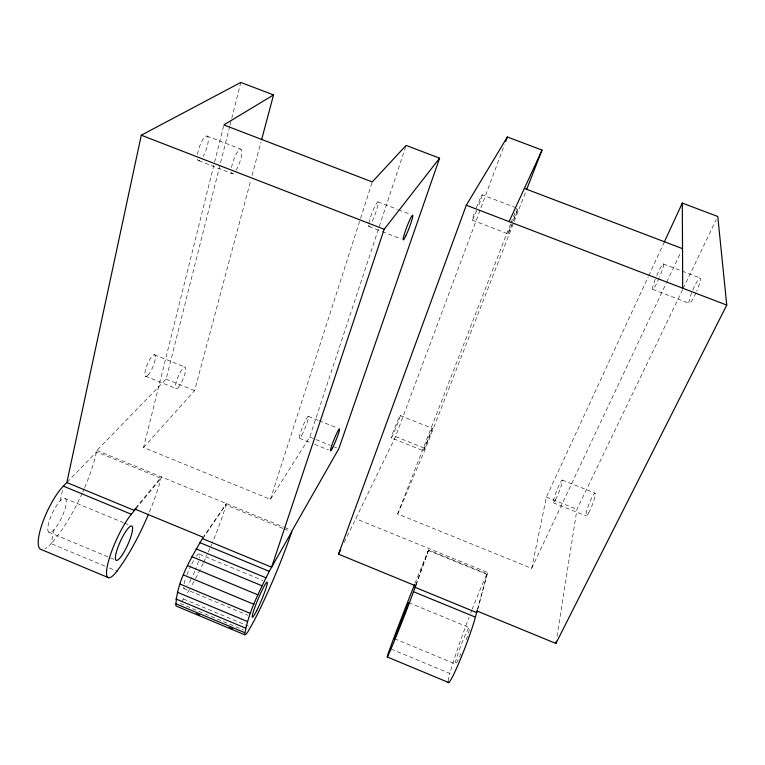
<?xml version="1.0" encoding="UTF-8"?>
<svg xmlns="http://www.w3.org/2000/svg" width="765" height="765" viewBox="0 0 765 765"><rect width="100%" height="100%" fill="white"/><g stroke="black" fill="none" stroke-linecap="round" stroke-linejoin="round"><path stroke-width="0.57" stroke-dasharray="3.83 2.87" d="M400.2 415.548L432.349 428.39L429.624 435.706L423.456 450.795L391.374 437.924M557.016 636.404L576.963 509.337L682.581 289.696M472.33 220.157L508.036 233.88L511.288 225.073M510.542 223.963L397.695 513.946L531.665 568.366L546.42 497.087L648.204 276.853M54.105 529.571L51.112 543.628A37.571 10.337 -64.8 0 1 44.839 548.897M60.225 500.826L62.634 489.524M229.701 126.474L166.12 379.115L96.887 450.432L94.63 459.555A76.031 21.468 -65.2 0 1 84.657 487.688M405.718 146.555L309.729 437.045L270.418 499.354L143.552 447.506L223.59 126.072M229.997 125.317L231.451 119.522M231.747 118.365L240.784 82.438M143.552 447.506L194.616 390.609L250.824 180.062M252.048 175.453L260.961 142.089M477.236 610.307L487.601 572.459L355.735 518.699M477.886 608.854L487.601 572.459M270.418 499.354L360.2 219.488M360.573 218.35L372.249 181.946M415.873 585.129L429.089 548.61L416.084 584.776M344.269 542.347L395.572 436.595L504.451 144.805M510.972 222.854L516.595 208.415M397.695 513.946L425.503 448.596L526.004 191.135M513.449 220.693L518.039 208.51L512.579 221.783M512.158 223.954L508.036 233.88M415.022 583.37A79.101 1.788 -68.5 0 1 425.34 557.742L428.505 550.025L486.97 573.865L483.595 581.534A79.445 6.292 -69 0 0 472.215 609.16M648.71 275.763L663.752 243.222M203.662 562.227L207.095 554.826M432.349 428.39L423.456 450.795M531.665 568.366L666.21 283.213M666.726 282.132L680.993 251.886M683.097 288.625L716.231 219.718M181.563 601.72L184.805 597.063M202.725 538.703L226.488 503.619L203.815 536.303M135.587 508.103L161.396 476.901L158.862 485.966A76.385 16.763 -65.8 0 1 148.965 513.057M135.979 508.649L161.023 478.316L96.562 451.857L66.851 482.533M656.8 275.496A13.789 1.578 -67.1 0 1 663.418 263.954L700.224 278.039M476.366 207.889A13.617 0.641 -68.8 0 1 482.113 194.788L515.859 207.678M652.583 289.285L689.141 303.342M377.92 201.836L397.418 209.352M398.498 209.773L410.413 214.363M206.846 136.017L240.717 149.079M368.921 226.469L381.152 231.212M382.261 231.642L401.166 238.967M198.804 160.707L232.493 173.76M562.275 480.038L595.084 493.148M395.572 436.595L425.503 448.596M546.42 497.087L576.963 509.337M553.315 502.777L586.124 515.935M308.343 416.361L318.001 420.243M319.072 420.674L337.308 428.008M154.243 354.702L184.748 366.971M166.12 379.115L194.616 390.609M309.729 437.045L330.174 445.297M334.487 447.028L336.638 447.898M299.517 438.249L310.246 442.581M314.539 444.312L328.491 449.944M145.369 376.131L175.893 388.457M428.314 550.504L486.76 574.343M96.887 450.432L283.394 526.98M284.484 527.429L291.054 530.126M282.926 528.366L226.067 505.015L223.686 512.607A76.701 12.192 -66.6 0 1 212.249 542.968M284.025 528.816L289.495 531.053M408.692 602.638L469.567 627.721M65.446 498.627A18.781 5.164 -64.8 0 1 56.208 526.989A18.781 5.164 -64.8 0 1 49.476 520.372A18.781 5.164 -64.8 0 1 65.446 498.627L123.366 522.638M124.456 523.097L128.826 524.905M199.397 554.166L262.921 580.511M394.472 638.698L455.615 664.068M391.058 649.007L449.858 673.449A79.445 6.292 -69 0 1 469.088 617.212M48.769 532.144L113.775 559.282M183.83 588.524L247.946 615.29M104.939 566.138L51.112 543.628A76.031 21.468 -65.2 0 0 82.314 493.023M109.338 567.974L117.026 571.197M183.571 599.014L248.501 626.172M180.234 603.518L243.509 630.016M695.959 292.918A13.818 2.037 -66.7 0 1 689.122 300.798A13.818 2.037 -66.7 0 1 698.608 279.177A13.818 2.037 -66.7 0 1 696.685 291.245M663.418 263.954A13.789 1.578 -67.1 0 1 659.583 277.026M659.229 277.858A13.789 1.578 -67.1 0 1 652.794 289.342A13.789 1.578 -67.1 0 1 655.452 278.776M482.113 194.788A13.617 0.641 -68.8 0 1 478.049 207.114M476.767 210.375A13.617 0.641 -68.8 0 1 472.321 220.157A13.617 0.641 -68.8 0 1 475.122 211.197M448.166 681.099A39.197 3.022 -69.1 0 1 449.849 673.487M470.638 613.186A79.445 6.292 -69 0 1 471.814 610.164M460.96 653.549A19.594 1.511 -69.1 0 1 455.797 660.864A19.594 1.511 -69.1 0 1 466.153 633.009A19.594 1.511 -69.1 0 1 467.826 635.074M467.511 636.069A19.594 1.511 -69.1 0 1 465.416 642.131M197.485 154.387A13.015 3.662 -70.7 0 1 203.71 138.341A13.015 3.662 -70.7 0 1 208.29 140.033A13.015 3.662 -70.7 0 1 203.117 156.452M199.923 160.325A13.015 3.662 -70.7 0 1 197.418 158.986M231.537 167.564A13.043 3.27 -70.4 0 1 237.944 151.288A13.043 3.27 -70.4 0 1 241.836 153.516A13.043 3.27 -70.4 0 1 236.108 170.184M233.516 173.339A13.043 3.27 -70.4 0 1 231.307 172.106M368.816 223.265A13.158 1.673 -69.3 0 1 375.156 205.842A13.158 1.673 -69.3 0 1 377.967 205.068A13.158 1.673 -69.3 0 1 371.618 222.491M369.581 225.905A13.158 1.673 -69.3 0 1 368.52 225.111M84.198 488.759A76.031 21.468 -65.2 0 1 82.792 491.962M196.366 556.251A18.943 2.936 -66.4 0 1 199.302 557.915M198.47 561.204A18.943 2.936 -66.4 0 1 195.524 569.495M194.779 571.283A18.943 2.936 -66.4 0 1 191.556 578.264M191.04 579.277A18.943 2.936 -66.4 0 1 187.578 585.244M184.633 588.572A18.943 2.936 -66.4 0 1 183.543 587.281M184.03 583.924A18.943 2.936 -66.4 0 1 185.943 577.575M186.928 574.917A18.943 2.936 -66.4 0 1 190.896 565.784M191.747 564.073A18.943 2.936 -66.4 0 1 193.851 560.181M211.8 544.049A76.701 12.192 -66.6 0 1 210.882 546.21M209.945 548.371A76.701 12.192 -66.6 0 1 207.573 553.755M203.174 563.289A76.701 12.192 -66.6 0 1 195.161 579.248M194.014 581.381A76.701 12.192 -66.6 0 1 191.173 586.516M189.5 589.442A76.701 12.192 -66.6 0 1 187.291 593.143M392.455 435.916L391.785 437.274A12.087 0.526 -68.2 0 1 393.22 431.909A12.087 0.526 -68.2 0 1 399.158 417.47L399.818 416.15A12.087 0.526 -68.2 0 1 398.336 421.601A12.087 0.526 -68.2 0 1 392.455 435.916M178.656 386.985L177.499 388.18A11.705 2.706 -67.6 0 1 176.208 382.385A11.705 2.706 -67.6 0 1 182.672 368.587L183.82 367.42A11.705 2.706 -67.6 0 1 185.034 373.301A11.705 2.706 -67.6 0 1 178.656 386.985M148.362 374.754L147.138 375.931A11.685 3.031 -67.5 0 1 145.474 369.983A11.685 3.031 -67.5 0 1 152.025 356.261L153.239 355.123A11.685 3.031 -67.5 0 1 154.817 361.137A11.685 3.031 -67.5 0 1 148.362 374.754M588.639 512.866A12.25 1.683 -68.5 0 0 595.361 493.626A12.25 1.683 -68.5 0 0 587.864 507.147A12.25 1.683 -68.5 0 0 588.639 512.866M555.572 499.612A12.221 1.301 -68.4 0 0 562.457 480.487A12.221 1.301 -68.4 0 0 555.38 494.133A12.221 1.301 -68.4 0 0 555.572 499.612M301.716 435.342A11.8 1.377 -67.9 0 0 308.534 416.849A11.8 1.377 -67.9 0 0 301.506 429.72A11.8 1.377 -67.9 0 0 301.716 435.342"/><path stroke-width="1.15" d="M107.788 577.403L40.306 549.136A37.571 10.337 -64.8 0 1 42.926 521.682A37.571 10.337 -64.8 0 1 63.361 486.129L66.851 482.533L141.286 135.214L240.784 82.438L273.554 94.917L223.877 124.915L372.249 181.946L406.091 145.417L439.598 158.183L338.79 448.768L292.144 530.575L289.074 539.488A77.055 7.411 -67.3 0 1 272.321 581.869L268.572 590.437A77.055 7.411 -67.3 0 1 253.97 620.998L247.87 631.842L245.814 634.472L244.685 634.74L175.931 605.937C176.399 581.371 191.24 558.134 203.146 537.26L134.831 509.021L134.458 510.485L131.341 514.262A37.724 8.128 -65.6 0 0 108.066 562.81A37.724 8.128 -65.6 0 0 117.026 571.197M415.873 585.129L415.089 587.329L476.624 612.583L477.284 611.13L555.906 643.461L556.279 641.108M244.685 634.74C248.243 612.383 259.316 591.546 269.261 571.331L291.675 531.952M261.573 139.794L273.554 94.917M448.147 681.873A39.197 3.022 -69.1 0 0 459.536 661.362A39.197 3.022 -69.1 0 0 475.4 617.145L477.236 610.307M439.598 158.183L384.173 229.27L271.613 567.19L202.725 538.703M414.63 584.355A79.101 1.788 -68.5 0 0 392.33 642.122L389.968 648.557A39.034 0.861 -68.5 0 0 393.315 643.394A39.034 0.861 -68.5 0 0 413.511 591.718L415.691 585.866L338.532 554.166L466.306 205.211L507.367 136.983L542.031 150.074L526.865 188.917M505.703 141.448L507.367 136.983M509.069 221.649L542.031 150.074M664.25 242.132L682.303 203.079L717.78 216.485L726.75 305.092L555.906 643.461M338.532 554.166L340.616 549.863M135.979 508.649L134.458 510.485L66.851 482.533M524.379 188.41L682.523 248.644M466.306 205.211L726.75 305.092M141.286 135.214L384.173 229.27M413.511 591.718L475.409 617.145M63.361 486.129L131.341 514.262M199.981 542.662L269.261 571.331M196.098 548.849L265.828 577.747M191.852 556.671L261.946 585.77M187.549 565.603L257.882 594.845M387.31 656.992L448.73 682.562M183.523 574.974L253.932 604.302M180.062 584.087L250.394 613.434M177.423 592.273L247.535 621.572M175.807 598.919L245.555 628.103M175.3 603.575L244.59 632.588M196.318 613.74L199.617 615.117M229.309 627.558L232.608 628.945M682.303 203.079L682.705 288.242M148.515 514.128A76.385 16.763 -65.8 0 1 117.102 570.891M408.634 602.81L394.405 638.785L408.634 602.81M332.612 447.812A11.829 1.042 -68 0 0 339.564 429.318A11.829 1.042 -68 0 0 332.918 442.38A11.829 1.042 -68 0 0 332.612 447.812M405.785 235.907A13.196 1.262 -69.1 0 0 412.823 215.501A13.196 1.262 -69.1 0 0 405.307 231.154A13.196 1.262 -69.1 0 0 405.785 235.907M122.438 554.606A18.857 4.064 -65.6 0 0 132.106 526.263A18.857 4.064 -65.6 0 0 117.437 548.687A18.857 4.064 -65.6 0 0 122.438 554.606M256.744 610.594A19.029 1.779 -67.2 0 0 267.301 582.328A19.029 1.779 -67.2 0 0 255.3 606.119A19.029 1.779 -67.2 0 0 256.744 610.594"/></g></svg>
